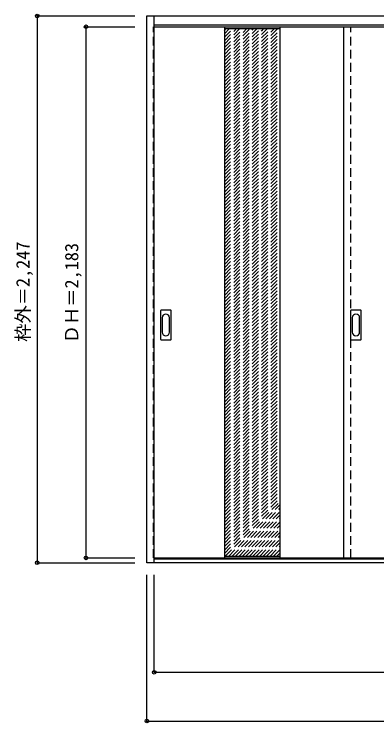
# Model space of a CAD drawing. Units: millimetres, scale not verified. Extents: x -1727 to 1249, y -1719 to 1193.
# Drawn here: x -1727 to -239, y -1719 to 1193 of the extents above; entities that cross this region are included whole.
import ezdxf
from ezdxf.enums import TextEntityAlignment as Align

# ---------------------------------------------------------------- set-up
doc = ezdxf.new("R2010")
doc.units = ezdxf.units.MM
doc.header["$LTSCALE"] = 30
doc.header["$PDMODE"] = 32
doc.header["$PDSIZE"] = 15
doc.linetypes.add('DASHED1', pattern=[1.8, 1.2, -0.6])
doc.layers.add('0-0', color=4, linetype='DASHED1')
doc.layers.add('0-1_寸法', color=7, linetype='Continuous')
doc.styles.add('ＭＳ ゴシック', font='')
doc.styles.get('ＭＳ ゴシック').set_extended_font_data('MS Gothic')

msp = doc.modelspace()

# ---------------------------------------------------------------- linework, layer by layer
at = {"layer": '0-0', "color": 3, "linetype": 'Continuous'}
for p, q in [((-1182.47, 1185.68), (1241.53, 1185.68)), ((-1182.47, -1061.32), (-1182.47, 1185.68)), ((-1152.47, -1061.32), (-1152.47, 1185.68)), ((-1152.47, 1149.68), (1211.53, 1149.68)), ((-1152.47, 1141.68), (1211.53, 1141.68)), ((-864.47, 1141.68), (-864.47, -1041.32)), ((-636.47, 1141.68), (-636.47, -1041.32)), ((-375.47, 1141.68), (-375.47, -1041.32)), ((-1125.47, -143.32), (-1125.47, -24.32)), ((-1084.97, -22.82), (-1123.97, -22.82)), ((-1083.47, -143.32), (-1083.47, -24.32)), ((-345.47, -143.32), (-345.47, -24.32)), ((-304.97, -22.82), (-343.97, -22.82)), ((-303.47, -143.32), (-303.47, -24.32)), ((-1123.97, -144.82), (-1084.97, -144.82)), ((-343.97, -144.82), (-304.97, -144.82)), ((-1152.47, -1041.32), (1211.53, -1041.32)), ((1211.53, -1046.32), (-1152.47, -1046.32)), ((1241.53, -1061.32), (-1182.47, -1061.32))]:
    msp.add_line(p, q, dxfattribs=at)
at = {"layer": '0-0'}
for p, q in [((-1155.47, -1041.32), (-1155.47, 1141.68)), ((-1155.47, 1141.68), (-1152.47, 1141.68)), ((-345.47, -1041.32), (-345.47, 1141.68)), ((-864.47, 1126.72), (-857.51, 1133.68)), ((-864.47, 1112.58), (-843.37, 1133.68)), ((-864.47, 1098.43), (-829.23, 1133.68)), ((-864.47, 1084.29), (-815.08, 1133.68)), ((-864.47, 1070.15), (-800.94, 1133.68)), ((-864.47, 1056.01), (-786.8, 1133.68)), ((-864.47, 1041.87), (-772.66, 1133.68)), ((-864.47, 1027.72), (-758.52, 1133.68)), ((-864.47, 1013.58), (-744.37, 1133.68)), ((-864.47, 999.44), (-730.23, 1133.68)), ((-864.47, 985.3), (-716.09, 1133.68)), ((-864.47, 971.15), (-701.95, 1133.68)), ((-864.47, 957.01), (-687.81, 1133.68)), ((-864.47, 942.87), (-673.66, 1133.68)), ((-864.47, 928.73), (-659.52, 1133.68)), ((-864.47, 914.59), (-645.38, 1133.68)), ((-864.47, 900.44), (-636.47, 1128.44)), ((-864.47, 886.3), (-636.47, 1114.3)), ((-864.47, 872.16), (-636.47, 1100.16)), ((-864.47, 858.02), (-636.47, 1086.02)), ((-864.47, 843.88), (-636.47, 1071.88)), ((-864.47, 829.73), (-636.47, 1057.73)), ((-864.47, 815.59), (-636.47, 1043.59)), ((-864.47, 801.45), (-636.47, 1029.45)), ((-864.47, 787.31), (-636.47, 1015.31)), ((-864.47, 773.16), (-636.47, 1001.16)), ((-864.47, 759.02), (-636.47, 987.02)), ((-864.47, 744.88), (-636.47, 972.88)), ((-864.47, 730.74), (-636.47, 958.74)), ((-864.47, 716.6), (-636.47, 944.6)), ((-864.47, 702.45), (-636.47, 930.45)), ((-864.47, 688.31), (-636.47, 916.31)), ((-864.47, 674.17), (-636.47, 902.17)), ((-864.47, 660.03), (-636.47, 888.03)), ((-864.47, 645.89), (-636.47, 873.89)), ((-864.47, 631.74), (-636.47, 859.74)), ((-864.47, 617.6), (-636.47, 845.6)), ((-864.47, 603.46), (-636.47, 831.46)), ((-864.47, 589.32), (-636.47, 817.32)), ((-864.47, 575.17), (-636.47, 803.17)), ((-864.47, 561.03), (-636.47, 789.03)), ((-864.47, 546.89), (-636.47, 774.89)), ((-864.47, 532.75), (-636.47, 760.75)), ((-864.47, 518.61), (-636.47, 746.61)), ((-864.47, 504.46), (-636.47, 732.46)), ((-864.47, 490.32), (-636.47, 718.32)), ((-864.47, 476.18), (-636.47, 704.18)), ((-864.47, 462.04), (-636.47, 690.04)), ((-864.47, 447.9), (-636.47, 675.9)), ((-864.47, 433.75), (-636.47, 661.75)), ((-864.47, 419.61), (-636.47, 647.61)), ((-864.47, 405.47), (-636.47, 633.47)), ((-864.47, 391.33), (-636.47, 619.33)), ((-864.47, 377.18), (-636.47, 605.18)), ((-864.47, 363.04), (-636.47, 591.04)), ((-864.47, 348.9), (-636.47, 576.9)), ((-864.47, 334.76), (-636.47, 562.76)), ((-864.47, 320.62), (-636.47, 548.62)), ((-864.47, 306.47), (-636.47, 534.47)), ((-864.47, 292.33), (-636.47, 520.33)), ((-864.47, 278.19), (-636.47, 506.19)), ((-864.47, 264.05), (-636.47, 492.05)), ((-864.47, 249.91), (-636.47, 477.91)), ((-864.47, 235.76), (-636.47, 463.76)), ((-864.47, 221.62), (-636.47, 449.62)), ((-864.47, 207.48), (-636.47, 435.48)), ((-864.47, 193.34), (-636.47, 421.34)), ((-864.47, 179.2), (-636.47, 407.2)), ((-864.47, 165.05), (-636.47, 393.05)), ((-864.47, 150.91), (-636.47, 378.91)), ((-864.47, 136.77), (-636.47, 364.77)), ((-864.47, 122.63), (-636.47, 350.63)), ((-864.47, 108.48), (-636.47, 336.48)), ((-864.47, 94.34), (-636.47, 322.34)), ((-864.47, 80.2), (-636.47, 308.2)), ((-864.47, 66.06), (-636.47, 294.06)), ((-864.47, 51.92), (-636.47, 279.92)), ((-864.47, 37.77), (-636.47, 265.77)), ((-864.47, 23.63), (-636.47, 251.63)), ((-864.47, 9.49), (-636.47, 237.49)), ((-864.47, -4.65), (-636.47, 223.35)), ((-864.47, -18.79), (-636.47, 209.21)), ((-864.47, -32.94), (-636.47, 195.06)), ((-864.47, -47.08), (-636.47, 180.92)), ((-864.47, -61.22), (-636.47, 166.78)), ((-864.47, -75.36), (-636.47, 152.64)), ((-864.47, -89.51), (-636.47, 138.49)), ((-864.47, -103.65), (-636.47, 124.35)), ((-864.47, -117.79), (-636.47, 110.21)), ((-864.47, -131.93), (-636.47, 96.07)), ((-864.47, -146.07), (-636.47, 81.93)), ((-864.47, -160.22), (-636.47, 67.78)), ((-864.47, -174.36), (-636.47, 53.64)), ((-864.47, -188.5), (-636.47, 39.5)), ((-864.47, -202.64), (-636.47, 25.36)), ((-864.47, -216.78), (-636.47, 11.22)), ((-864.47, -230.93), (-636.47, -2.93)), ((-864.47, -245.07), (-636.47, -17.07)), ((-864.47, -259.21), (-636.47, -31.21)), ((-864.47, -273.35), (-636.47, -45.35)), ((-864.47, -287.5), (-636.47, -59.5)), ((-864.47, -301.64), (-636.47, -73.64)), ((-864.47, -315.78), (-636.47, -87.78)), ((-864.47, -329.92), (-636.47, -101.92)), ((-864.47, -344.06), (-636.47, -116.06)), ((-864.47, -358.21), (-636.47, -130.21)), ((-864.47, -372.35), (-636.47, -144.35)), ((-864.47, -386.49), (-636.47, -158.49)), ((-864.47, -400.63), (-636.47, -172.63)), ((-864.47, -414.77), (-636.47, -186.77)), ((-864.47, -428.92), (-636.47, -200.92)), ((-864.47, -443.06), (-636.47, -215.06)), ((-864.47, -457.2), (-636.47, -229.2)), ((-864.47, -471.34), (-636.47, -243.34)), ((-864.47, -485.49), (-636.47, -257.49)), ((-864.47, -499.63), (-636.47, -271.63)), ((-864.47, -513.77), (-636.47, -285.77)), ((-864.47, -527.91), (-636.47, -299.91)), ((-864.47, -542.05), (-636.47, -314.05)), ((-864.47, -556.2), (-636.47, -328.2)), ((-864.47, -570.34), (-636.47, -342.34)), ((-864.47, -584.48), (-636.47, -356.48)), ((-864.47, -598.62), (-636.47, -370.62)), ((-864.47, -612.76), (-636.47, -384.76)), ((-864.47, -626.91), (-636.47, -398.91)), ((-864.47, -641.05), (-636.47, -413.05)), ((-864.47, -655.19), (-636.47, -427.19)), ((-864.47, -669.33), (-636.47, -441.33)), ((-864.47, -683.48), (-636.47, -455.48)), ((-864.47, -697.62), (-636.47, -469.62)), ((-864.47, -711.76), (-636.47, -483.76)), ((-864.47, -725.9), (-636.47, -497.9)), ((-864.47, -740.04), (-636.47, -512.04)), ((-864.47, -754.19), (-636.47, -526.19)), ((-864.47, -768.33), (-636.47, -540.33)), ((-864.47, -782.47), (-636.47, -554.47)), ((-864.47, -796.61), (-636.47, -568.61)), ((-864.47, -810.75), (-636.47, -582.75)), ((-864.47, -824.9), (-636.47, -596.9)), ((-864.47, -839.04), (-636.47, -611.04)), ((-864.47, -853.18), (-636.47, -625.18)), ((-864.47, -867.32), (-636.47, -639.32)), ((-864.47, -881.47), (-636.47, -653.47)), ((-864.47, -895.61), (-636.47, -667.61)), ((-864.47, -909.75), (-636.47, -681.75)), ((-864.47, -923.89), (-636.47, -695.89)), ((-864.47, -938.03), (-636.47, -710.03)), ((-864.47, -952.18), (-636.47, -724.18)), ((-864.47, -966.32), (-636.47, -738.32)), ((-864.47, -980.46), (-636.47, -752.46)), ((-864.47, -994.6), (-636.47, -766.6)), ((-864.47, -1008.74), (-636.47, -780.74)), ((-864.47, -1022.89), (-636.47, -794.89)), ((-860.76, -1033.32), (-636.47, -809.03)), ((-846.62, -1033.32), (-636.47, -823.17)), ((-832.48, -1033.32), (-636.47, -837.31)), ((-818.34, -1033.32), (-636.47, -851.46)), ((-804.2, -1033.32), (-636.47, -865.6)), ((-790.05, -1033.32), (-636.47, -879.74)), ((-775.91, -1033.32), (-636.47, -893.88)), ((-761.77, -1033.32), (-636.47, -908.02)), ((-747.63, -1033.32), (-636.47, -922.17)), ((-733.48, -1033.32), (-636.47, -936.31)), ((-719.34, -1033.32), (-636.47, -950.45)), ((-705.2, -1033.32), (-636.47, -964.59)), ((-691.06, -1033.32), (-636.47, -978.73)), ((-676.92, -1033.32), (-636.47, -992.88)), ((-662.77, -1033.32), (-636.47, -1007.02)), ((-1152.47, -1041.32), (-1155.47, -1041.32)), ((-648.63, -1033.32), (-636.47, -1021.16))]:
    msp.add_line(p, q, dxfattribs=at)
at = {"layer": '0-0', "color": 7, "linetype": 'Continuous'}
for p, q in [((-864.47, 1133.68), (-636.47, 1133.68)), ((-1119.47, -54.22), (-1119.47, -113.42)), ((-1089.47, -113.42), (-1089.47, -54.22)), ((-339.47, -54.22), (-339.47, -113.42)), ((-309.47, -113.42), (-309.47, -54.22)), ((-864.47, -1033.32), (-636.47, -1033.32))]:
    msp.add_line(p, q, dxfattribs=at)
at = {"layer": '0-0', "color": 3, "linetype": 'Continuous'}
for centre, start, end in [((-1123.97, -24.32), 90, 180), ((-1084.97, -24.32), 0, 90), ((-343.97, -24.32), 90, 180), ((-304.97, -24.32), 0, 90), ((-1123.97, -143.32), 180, 270), ((-1084.97, -143.32), 270, 0), ((-343.97, -143.32), 180, 270), ((-304.97, -143.32), 270, 0)]:
    msp.add_arc(centre, 1.5, start, end, dxfattribs=at)
at = {"layer": '0-0', "color": 7, "linetype": 'Continuous'}
for centre, start, end in [((-1104.47, -54.22), 0, 180), ((-324.47, -54.22), 0, 180), ((-1104.47, -113.42), 180, 0), ((-324.47, -113.42), 180, 0)]:
    msp.add_arc(centre, 15, start, end, dxfattribs=at)
at = {"layer": '0-1_寸法', "color": 4}
for p, q in [((-1632.47, 1185.68), (-1232.47, 1185.68)), ((-1632.47, 1185.68), (-1632.47, -1061.32)), ((-1432.47, 1141.68), (-1432.47, -1041.32)), ((-1432.47, 1141.68), (-1232.47, 1141.68)), ((-1432.47, -1041.32), (-1232.47, -1041.32)), ((-1632.47, -1061.32), (-1232.47, -1061.32)), ((-1182.47, -1711.32), (-1182.47, -1111.32)), ((-1152.47, -1511.32), (-1152.47, -1111.32))]:
    msp.add_line(p, q, dxfattribs=at)
for points in [[(-1182.47, -1711.32), (1241.53, -1711.32), (1241.53, -1111.32)], [(-1152.47, -1511.32), (1211.53, -1511.32), (1211.53, -1111.32)]]:
    msp.add_lwpolyline(points, dxfattribs=at)
at = {"layer": '0-1_寸法'}
for p in [(-1632.47, 1185.68), (-1432.47, 1141.68), (-1432.47, -1041.32), (-1632.47, -1061.32), (-1152.47, -1511.32), (-1182.47, -1711.32)]:
    msp.add_point(p, dxfattribs=at)

# ---------------------------------------------------------------- texts
at = {"layer": '0-1_寸法', "style": 'ＭＳ ゴシック'}
for s, p in [('枠外＝2,247', (-1647.47, -153.07)), ('ＤＨ＝2,183', (-1447.47, -159.07))]:
    msp.add_text(s, height=54.99, rotation=90, dxfattribs=at).set_placement(p, align=Align.BOTTOM_LEFT)

doc.saveas('drawing.dxf')
